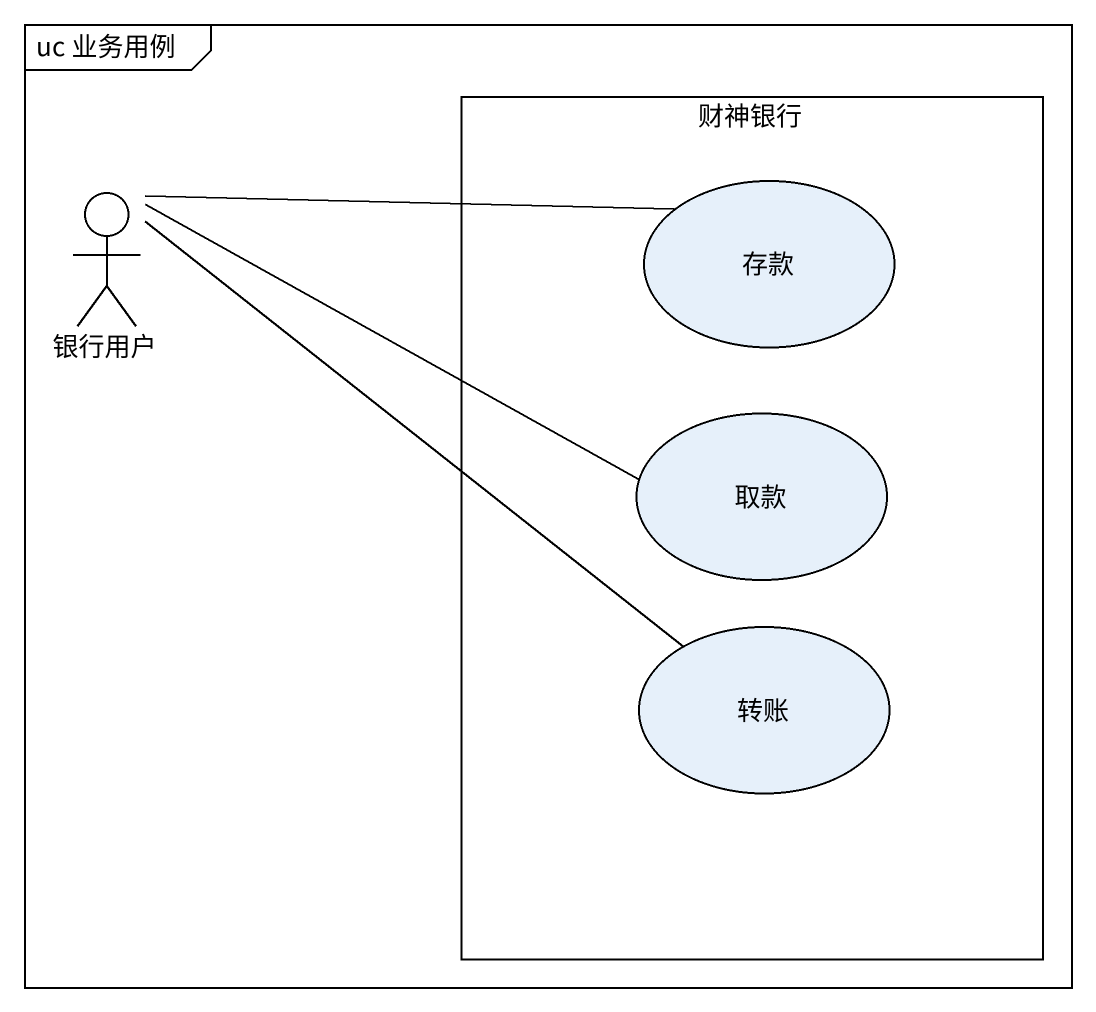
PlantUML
@startuml
mainframe uc 业务用例
rectangle 财神银行 {
  usecase 存款
  usecase 取款
  usecase 转账
}
actor 银行用户
银行用户 -right- 存款
银行用户 -right- 取款
银行用户 -right- 转账
@enduml
